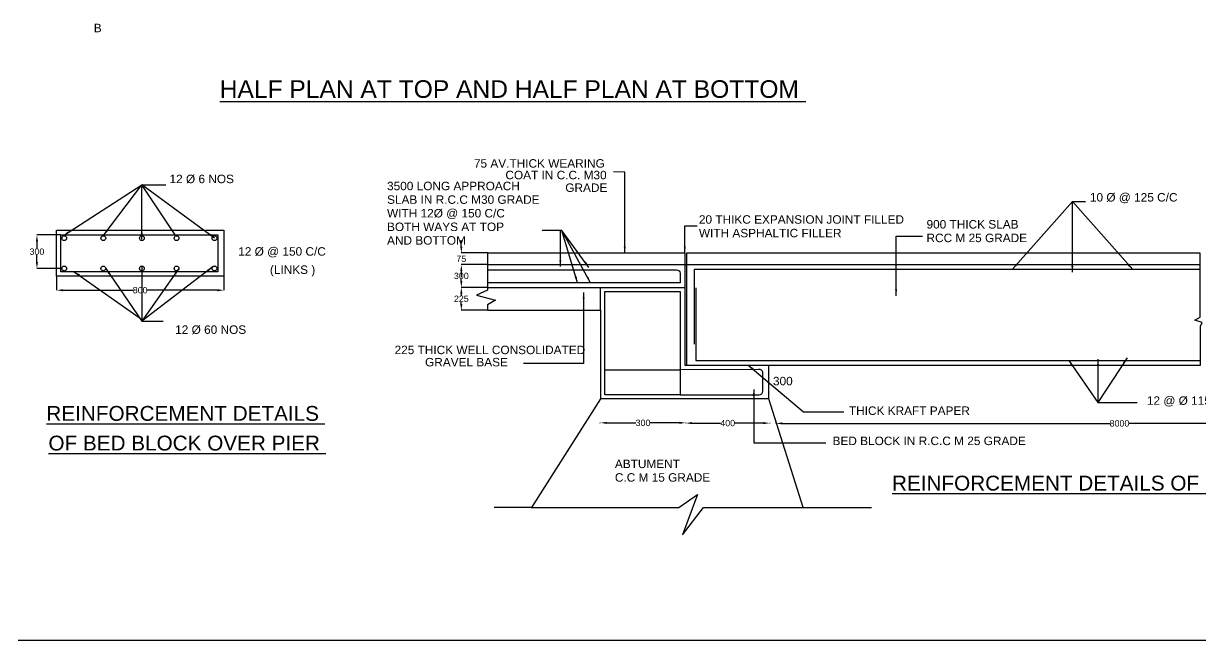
# Model space of a CAD drawing. Header units: inches. Extents: x -18749 to 61576, y -44252 to 9153.
# Drawn here: x 1597 to 29392, y -44252 to -29688 of the extents above; entities that cross this region are included whole.
import ezdxf

# ---------------------------------------------------------------- set-up
doc = ezdxf.new("R2010")
doc.units = ezdxf.units.IN
doc.header["$LTSCALE"] = 15
doc.header["$MEASUREMENT"] = 0
for name, color, linetype in [('DIMENSION', 7, 'Continuous'), ('DRAWING', 7, 'Continuous'), ('TEXT', 7, 'Continuous')]:
    doc.layers.add(name, color=color, linetype=linetype)
doc.styles.get("Standard").update_dxf_attribs({"font": 'arial.ttf', "height": 150})
doc.dimstyles.get("Standard").update_dxf_attribs({"dimtxt": 150, "dimasz": 150, "dimexe": 0.18, "dimexo": 0.0625, "dimgap": 0.09, "dimtad": 0, "dimtih": 1, "dimtoh": 1, "dimdec": 0, "dimzin": 0, "dimdsep": 46, "dimtxsty": 'Standard', "dimcen": 0.09, "dimadec": 0, "dimazin": 0, "dimtfac": 1, "dimtdec": 0, "dimtofl": 0, "dimtmove": 0, "dimatfit": 3, "dimfxl": 1, "dimtolj": 1, "dimtzin": 0, "dimarcsym": 0})

# ---------------------------------------------------------------- blocks, each defined once
blk = doc.blocks.new('*D70')
at = {"layer": 'Defpoints', "color": 0, "transparency": 16777216}
for p in [(19366, -39074), (19366, -39128), (35594, -39127)]:
    blk.add_point(p, dxfattribs=at)
at = {"layer": 'TEXT', "color": 0, "lineweight": -2, "transparency": 16777216}
for p, q in [((19366, -39074), (19366, -39128)), ((19516, -39128), (27256, -39128)), ((35444, -39128), (27704, -39128)), ((35594, -39127), (35594, -39128))]:
    blk.add_line(p, q, dxfattribs=at)
at = {"layer": 'TEXT', "color": 0, "transparency": 16777216}
for points in [[(19516, -39103), (19516, -39153), (19366, -39128)], [(35444, -39103), (35444, -39153), (35594, -39128)]]:
    blk.add_solid(points, dxfattribs=at)
at = {"layer": 'TEXT', "color": 0, "transparency": 16777216, "insert": (27480, -39128), "char_height": 150, "attachment_point": 5}
blk.add_mtext('\\A1;8000', dxfattribs=at)
blk = doc.blocks.new('*D71')
at = {"layer": 'Defpoints', "color": 0, "transparency": 16777216}
for p in [(15218, -39121), (17235, -39115), (17235, -39121)]:
    blk.add_point(p, dxfattribs=at)
at = {"layer": 'TEXT', "color": 0, "lineweight": -2, "transparency": 16777216}
for p, q in [((15218, -39121), (15218, -39115)), ((15368, -39115), (16061, -39115)), ((17085, -39115), (16392, -39115)), ((17235, -39121), (17235, -39115))]:
    blk.add_line(p, q, dxfattribs=at)
at = {"layer": 'TEXT', "color": 0, "transparency": 16777216}
for points in [[(15368, -39090), (15368, -39140), (15218, -39115)], [(17085, -39090), (17085, -39140), (17235, -39115)]]:
    blk.add_solid(points, dxfattribs=at)
at = {"layer": 'TEXT', "color": 0, "transparency": 16777216, "insert": (16226, -39115), "char_height": 150, "attachment_point": 5}
blk.add_mtext('\\A1;300', dxfattribs=at)
blk = doc.blocks.new('*D72')
at = {"layer": 'Defpoints', "color": 0, "transparency": 16777216}
for p in [(17235, -39115), (19220, -39115), (19220, -39121)]:
    blk.add_point(p, dxfattribs=at)
at = {"layer": 'TEXT', "color": 0, "lineweight": -2, "transparency": 16777216}
for p, q in [((17235, -39115), (17235, -39121)), ((17385, -39121), (18059, -39121)), ((19070, -39121), (18396, -39121)), ((19220, -39115), (19220, -39121))]:
    blk.add_line(p, q, dxfattribs=at)
at = {"layer": 'TEXT', "color": 0, "transparency": 16777216}
for points in [[(17385, -39096), (17385, -39146), (17235, -39121)], [(19070, -39096), (19070, -39146), (19220, -39121)]]:
    blk.add_solid(points, dxfattribs=at)
at = {"layer": 'TEXT', "color": 0, "transparency": 16777216, "insert": (18227, -39121), "char_height": 150, "attachment_point": 5}
blk.add_mtext('\\A1;400', dxfattribs=at)
blk = doc.blocks.new('*D73')
at = {"layer": 'Defpoints', "color": 0, "transparency": 16777216}
for p in [(12554, -35103), (11936, -35379), (12554, -35379)]:
    blk.add_point(p, dxfattribs=at)
at = {"layer": 'TEXT', "color": 0, "lineweight": -2, "transparency": 16777216}
for p, q in [((11936, -34953), (11936, -34803)), ((12554, -35103), (11936, -35103)), ((12554, -35379), (11936, -35379)), ((11936, -35529), (11936, -35679))]:
    blk.add_line(p, q, dxfattribs=at)
at = {"layer": 'TEXT', "color": 0, "transparency": 16777216}
for points in [[(11911, -34953), (11961, -34953), (11936, -35103)], [(11911, -35529), (11961, -35529), (11936, -35379)]]:
    blk.add_solid(points, dxfattribs=at)
at = {"layer": 'TEXT', "color": 0, "transparency": 16777216, "insert": (11936, -35241), "char_height": 150, "attachment_point": 5}
blk.add_mtext('\\A1;75', dxfattribs=at)
blk = doc.blocks.new('*D74')
at = {"layer": 'Defpoints', "color": 0, "transparency": 16777216}
for p in [(12554, -35379), (11936, -35916), (12554, -35916)]:
    blk.add_point(p, dxfattribs=at)
at = {"layer": 'TEXT', "color": 0, "lineweight": -2, "transparency": 16777216}
for p, q in [((12554, -35379), (11936, -35379)), ((11936, -35529), (11936, -35571)), ((11936, -35766), (11936, -35724)), ((12554, -35916), (11936, -35916))]:
    blk.add_line(p, q, dxfattribs=at)
at = {"layer": 'TEXT', "color": 0, "transparency": 16777216}
for points in [[(11911, -35529), (11961, -35529), (11936, -35379)], [(11911, -35766), (11961, -35766), (11936, -35916)]]:
    blk.add_solid(points, dxfattribs=at)
at = {"layer": 'TEXT', "color": 0, "transparency": 16777216, "insert": (11936, -35647), "char_height": 150, "attachment_point": 5}
blk.add_mtext('\\A1;300', dxfattribs=at)
blk = doc.blocks.new('*D75')
at = {"layer": 'Defpoints', "color": 0, "transparency": 16777216}
for p in [(12554, -35916), (11936, -36456), (12554, -36456)]:
    blk.add_point(p, dxfattribs=at)
at = {"layer": 'TEXT', "color": 0, "lineweight": -2, "transparency": 16777216}
for p, q in [((12554, -35916), (11936, -35916)), ((11936, -36066), (11936, -36109)), ((11936, -36306), (11936, -36262)), ((12554, -36456), (11936, -36456))]:
    blk.add_line(p, q, dxfattribs=at)
at = {"layer": 'TEXT', "color": 0, "transparency": 16777216}
for points in [[(11911, -36066), (11961, -36066), (11936, -35916)], [(11911, -36306), (11961, -36306), (11936, -36456)]]:
    blk.add_solid(points, dxfattribs=at)
at = {"layer": 'TEXT', "color": 0, "transparency": 16777216, "insert": (11936, -36186), "char_height": 150, "attachment_point": 5}
blk.add_mtext('\\A1;225', dxfattribs=at)
blk = doc.blocks.new('*D76')
at = {"layer": 'Defpoints', "color": 0, "transparency": 16777216}
for p in [(2378, -35653), (6326, -35653), (6326, -35984)]:
    blk.add_point(p, dxfattribs=at)
at = {"layer": 'TEXT', "color": 0, "lineweight": -2, "transparency": 16777216}
for p, q in [((2378, -35653), (2378, -35984)), ((6326, -35653), (6326, -35984)), ((2528, -35984), (4186, -35984)), ((6176, -35984), (4517, -35984))]:
    blk.add_line(p, q, dxfattribs=at)
at = {"layer": 'TEXT', "color": 0, "transparency": 16777216}
for points in [[(2528, -35959), (2528, -36009), (2378, -35984)], [(6176, -35959), (6176, -36009), (6326, -35984)]]:
    blk.add_solid(points, dxfattribs=at)
at = {"layer": 'TEXT', "color": 0, "transparency": 16777216, "insert": (4352, -35984), "char_height": 150, "attachment_point": 5}
blk.add_mtext('\\A1;800', dxfattribs=at)
blk = doc.blocks.new('*D77')
at = {"layer": 'Defpoints', "color": 0, "transparency": 16777216}
for p in [(2481, -34680), (1913, -35471), (2502, -35471)]:
    blk.add_point(p, dxfattribs=at)
at = {"layer": 'TEXT', "color": 0, "lineweight": -2, "transparency": 16777216}
for p, q in [((2481, -34680), (1913, -34680)), ((1913, -34830), (1913, -34999)), ((1913, -35321), (1913, -35152)), ((2502, -35471), (1913, -35471))]:
    blk.add_line(p, q, dxfattribs=at)
at = {"layer": 'TEXT', "color": 0, "transparency": 16777216}
for points in [[(1888, -34830), (1938, -34830), (1913, -34680)], [(1888, -35321), (1938, -35321), (1913, -35471)]]:
    blk.add_solid(points, dxfattribs=at)
at = {"layer": 'TEXT', "color": 0, "transparency": 16777216, "insert": (1913, -35075), "char_height": 150, "attachment_point": 5}
blk.add_mtext('\\A1;300', dxfattribs=at)

msp = doc.modelspace()

# ---------------------------------------------------------------- linework, layer by layer
at = {"layer": 'DRAWING'}
for points in [[(-18749.2, 9152.9), (61576.5, 9152.9), (61576.5, -44252.3), (-18749.2, -44252.3)], [(2377.8, -34566.6), (6325.6, -34566.6), (6325.6, -35652.9), (2377.8, -35652.9)], [(2481.3, -34679.5), (6184, -34679.5), (6184, -35546.5), (2481.3, -35546.5)], [(15326.9, -36011.1), (17106.7, -36011.1), (17106.7, -38454.6), (15326.9, -38454.6)], [(15326.9, -37859.4), (17106.7, -37859.4), (17106.7, -38454.6), (15326.9, -38454.6)]]:
    msp.add_lwpolyline(points, close=True, dxfattribs=at)
for points in [[(12553.7, -35103.3), (12553.7, -35980.2), (12298.1, -36102.8), (12745.9, -36220.5), (12552.9, -36329), (12552.9, -36455.6), (15225.2, -36455.6), (15225.2, -38548), (13591.9, -41112.3), (12715.5, -41112.3)], [(12553.7, -35103.3), (17213.9, -35103.3), (17213.9, -37752.8), (29389.4, -37752.8), (29389.4, -36830.7), (29432.4, -36747.5), (29260.5, -36692.7), (29388.4, -36621.7), (29388.4, -35106.2), (17254.1, -35106.2), (17254.1, -37752.8)], [(12553.7, -35378.8), (29388.4, -35378.8)], [(29388.4, -35497.7), (17432.1, -35497.7), (17432.1, -37258)], [(12553.7, -35915.9), (17213.9, -35915.9)], [(15225.2, -36455.6), (15225.2, -35915.9)], [(17476.6, -35926.4), (17476.6, -37646), (29389.4, -37646)], [(19202, -38551), (19202, -37752.8)], [(20006.8, -41110.5), (19202, -38551), (15225.2, -38548)], [(13591.9, -41112.3), (17074.6, -41112.3), (17515.3, -40804.6), (17160.5, -41759.5), (17658.2, -41110.5), (21625.9, -41110.5)]]:
    msp.add_lwpolyline(points, dxfattribs=at)
for points in [[(12553.7, -35500.4), (17014.7, -35500.4, -0.3804539), (17107.7, -35583.2), (17107.7, -35808.8), (12553.7, -35808.8)], [(17106.7, -38454.6), (18972.1, -38454.6, 0.4312457), (19055.4, -38366.3), (19055.4, -37939.1, 0.4786731), (18952.1, -37855.9), (17106.7, -37859.4)]]:
    msp.add_lwpolyline(points, format="xyb", dxfattribs=at)
for centre in [(2558.3, -34755.3), (3480.4, -34755.3), (4392.4, -34755.3), (5211.4, -34755.3), (6106.7, -34755.3), (2558.3, -35470), (3480.4, -35470), (4392.4, -35470), (5211.4, -35470), (6106.7, -35470)]:
    msp.add_circle(centre, 56.3, dxfattribs=at)

# ---------------------------------------------------------------- texts
at = {"layer": 'TEXT'}
for s, height, p in [('B', 200, (3255.6, -29892.8)), ('%%UHALF PLAN AT TOP AND HALF PLAN AT BOTTOM ', 415.654, (6230, -31442.1)), ('75 AV.THICK WEARING ', 200, (12233.9, -33090.2)), ('12 Ø 6 NOS ', 200, (5044.6, -33456.2)), ('COAT IN C.C. M30 ', 200, (12977.2, -33364.6)), ('3500 LONG APPROACH', 200, (10181.8, -33622.8)), ('GRADE ', 200, (14391.1, -33663.2)), ('SLAB IN R.C.C M30 GRADE ', 200, (10181.8, -33944.1)), ('10 Ø @ 125 C/C', 200, (26781, -33890)), ('WITH 12Ø @ 150 C/C', 200, (10181.8, -34265.4)), ('BOTH WAYS AT TOP ', 200, (10181.8, -34586.7)), ('20 THIKC EXPANSION JOINT FILLED', 200, (17546.8, -34413.8)), ('900 THICK SLAB ', 200, (22922.3, -34527.4)), ('AND BOTTOM ', 200, (10181.8, -34908)), ('WITH ASPHALTIC FILLER', 200, (17546.8, -34735.1)), ('RCC M 25 GRADE ', 200, (22922.3, -34848.7)), ('12 Ø @ 150 C/C', 200, (6666.6, -35168.7)), ('(LINKS )', 200, (7416, -35599.3)), ('12 Ø 60 NOS ', 200, (5178.1, -37014.4)), ('225 THICK WELL CONSOLIDATED ', 200, (10359.8, -37492.8)), (' GRAVEL BASE ', 200, (11002.2, -37782)), ('300', 200, (19295.9, -38228.9)), ('12 @ Ø 115 C/C', 200, (28127.4, -38689.5)), ('%%UREINFORCEMENT DETAILS ', 350, (2136.5, -39066.8)), ('THICK KRAFT PAPER ', 200, (21090.2, -38927.9)), ('%%UOF BED BLOCK OVER PIER ', 350, (2185, -39767.6)), ('BED BLOCK IN R.C.C M 25 GRADE ', 200, (20703, -39640.3)), ('ABTUMENT ', 200, (15562.9, -40182.8)), ('C.C M 15 GRADE ', 200, (15562.9, -40504)), ('%%UREINFORCEMENT DETAILS OF DECK SLAB ', 350, (22107.1, -40712.6))]:
    msp.add_text(s, height=height, dxfattribs=at).set_placement(p)

# ---------------------------------------------------------------- dimensions: what is measured, and where the dimension line sits
for base, p1, p2, text, picture, middle in [((1913.3, -35471.5), (2481.3, -34679.5), (2502.1, -35471.5), '300', '*D77', (1913.3, -35075.5)), ((11936.4, -35378.8), (12553.7, -35103.3), (12553.7, -35378.8), '75', '*D73', (11936.4, -35241.1)), ((11936.4, -35915.9), (12553.7, -35378.8), (12553.7, -35915.9), '300', '*D74', (11936.4, -35647.4)), ((11936.2, -36455.6), (12553.7, -35915.9), (12553.7, -36455.6), '225', '*D75', (11936.2, -36185.8))]:
    dim = msp.add_linear_dim(base=base, p1=p1, p2=p2, angle=90, text=text, dimstyle='Standard', dxfattribs=at)
    dim.commit()
    dim.dimension.update_dxf_attribs({"geometry": picture, "text_midpoint": middle})
for base, p1, p2, text, picture, middle in [((6325.6, -35984.1), (2377.8, -35652.9), (6325.6, -35652.9), '800', '*D76', (4351.7, -35984.1)), ((17234.7, -39114.8), (15217.7, -39121.1), (17234.7, -39121.1), '300', '*D71', (16226.2, -39114.8)), ((19220.1, -39121.1), (17234.7, -39114.6), (19220.1, -39114.6), '400', '*D72', (18227.4, -39121.1)), ((19366.5, -39128.2), (35594.1, -39126.5), (19366.5, -39073.9), '8000', '*D70', (27480.3, -39128.2))]:
    dim = msp.add_linear_dim(base=base, p1=p1, p2=p2, text=text, dimstyle='Standard', dxfattribs=at)
    dim.commit()
    dim.dimension.update_dxf_attribs({"geometry": picture, "text_midpoint": middle})

# ---------------------------------------------------------------- leaders
at = {"layer": 'DIMENSION'}
for points in [[(15795.5, -35103.3), (15795.5, -33195.4), (15533.7, -33187.7)], [(2538.5, -34692.3), (4389.6, -33493.9)], [(3480.4, -34699.1), (4389.6, -33493.9)], [(4389.6, -34777.9), (4389.6, -33493.9), (4960.9, -33493.9)], [(6106.7, -34755.3), (4389.6, -33493.9)], [(5178, -34679.5), (4389.6, -33493.9)], [(24950, -35489.6), (26366.7, -33885.6)], [(26366.7, -35560), (26366.7, -33885.6), (26676.9, -33885.6)], [(27792.9, -35497.7), (26366.7, -33885.6)], [(17213.9, -35103.3), (17213.9, -34465.6), (17509.2, -34465.6)], [(14951, -35444.2), (14306.8, -34575.7), (13842.8, -34575.7)], [(14275.3, -35426.2), (14275.3, -34575.7)], [(14987, -35808.8), (14306.8, -34575.7)], [(14680.7, -35808.8), (14306.8, -34575.7)], [(22204.2, -36113.6), (22204.2, -34708.6), (22825.9, -34708.6)], [(2795.7, -35546.5), (4410, -36685.6)], [(3536.6, -35470), (4392.4, -36710.6)], [(4392.4, -35413.8), (4392.4, -36710.6), (4892.4, -36710.6)], [(6072.5, -35425.3), (4392.4, -36710.6)], [(5267.7, -35470), (4392.4, -36710.6)], [(14824.9, -36034.4), (14824.9, -37714.6), (13400.4, -37714.6)], [(18711.7, -37752.8), (20019.1, -38852.6), (20968.6, -38852.6)], [(26281.9, -37646), (26971.3, -38638.3)], [(26971.3, -37611.6), (26971.3, -38638.3), (27897.6, -38638.3)], [(27664, -37577), (26971.3, -38638.3)], [(18841.5, -38327.8), (18841.5, -39587.2), (20544.4, -39587.2)]]:
    msp.add_leader(points, dimstyle='Standard', override={"dimgap": 0.09, "dimtad": 0}, dxfattribs=at)

doc.saveas('drawing.dxf')
